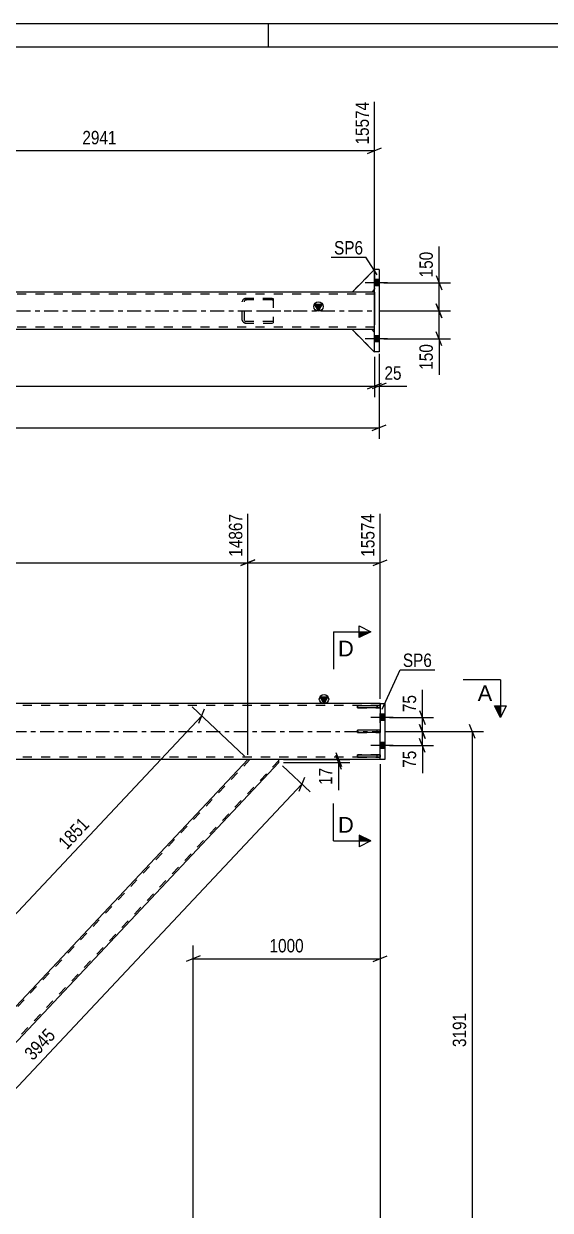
# Model space of a CAD drawing. Header units: millimetres. Extents: x -46 to 795, y -443 to 151.
# Drawn here: x 532.3 to 644.9, y -102.4 to 151.3 of the extents above; entities that cross this region are included whole.
import ezdxf

# ---------------------------------------------------------------- set-up
doc = ezdxf.new("R2010")
doc.units = ezdxf.units.MM
doc.linetypes.add('DXK_LINE_DOT2', pattern=[3.9198, 1.9599, -1.9599])
doc.linetypes.add('DXK_LINE_DOT3', pattern=[5.9187, 2.979, -0.9799, 0.9799, -0.9799])
doc.styles.add('Arial', font='ARIAL.TTF', dxfattribs={"height": 0.2})
doc.styles.add('Arial Narrow', font='ARIALN.TTF', dxfattribs={"height": 0.2})

# ---------------------------------------------------------------- blocks, each defined once
blk = doc.blocks.new('Unknown-761550593-1135')
at = {"color": 5, "linetype": 'Continuous'}
for p, q in [((794.69, 151.28), (-46.31, 151.28)), ((584.69, 146.28), (584.69, 151.28)), ((789.69, 146.28), (-41.31, 146.28))]:
    blk.add_line(p, q, dxfattribs=at)
blk = doc.blocks.new('Part-761550593-3169 - 3006')
at = {"color": 2, "linetype": 'Continuous'}
for p, q in [((608.54, 0.24), (603.74, 0.24)), ((603.74, -0.24), (603.74, 0.24)), ((608.54, 0.24), (608.54, -0.24)), ((608.54, -0.24), (603.74, -0.24))]:
    blk.add_line(p, q, dxfattribs=at)
at = {"color": 7, "linetype": 'DXK_LINE_DOT2'}
blk.add_line((607.94, -0.24), (607.94, 0.24), dxfattribs=at)
blk = doc.blocks.new('Part-761550593-3086 - 3006')
at = {"color": 7, "linetype": 'DXK_LINE_DOT2'}
for p, q in [((608.54, 0.24), (603.74, 0.24)), ((603.74, 0.24), (603.74, -0.24)), ((607.94, -0.24), (607.94, 0.24)), ((608.54, -0.24), (608.54, 0.24)), ((603.74, -0.24), (608.54, -0.24))]:
    blk.add_line(p, q, dxfattribs=at)
blk = doc.blocks.new('Part-761550593-3084 - 3006')
at = {"color": 7, "linetype": 'DXK_LINE_DOT2'}
for p, q in [((608.54, -5.02), (603.74, -5.02)), ((603.74, -5.02), (603.74, -5.5)), ((607.94, -5.5), (607.94, -5.02)), ((608.54, -5.5), (608.54, -5.02)), ((603.74, -5.5), (608.54, -5.5))]:
    blk.add_line(p, q, dxfattribs=at)
blk = doc.blocks.new('Part-761550593-3085 - 3006')
at = {"color": 7, "linetype": 'DXK_LINE_DOT2'}
for p, q in [((608.54, 5.5), (603.74, 5.5)), ((603.74, 5.5), (603.74, 5.02)), ((607.94, 5.5), (607.94, 5.02)), ((608.54, 5.02), (608.54, 5.5)), ((603.74, 5.02), (608.54, 5.02))]:
    blk.add_line(p, q, dxfattribs=at)
blk = doc.blocks.new('Part-761550593-3170 - 3006')
at = {"color": 2, "linetype": 'Continuous'}
for p, q in [((608.54, 5.5), (603.74, 5.5)), ((603.74, 5.02), (603.74, 5.5)), ((608.54, 5.5), (608.54, 5.02)), ((608.54, 5.02), (603.74, 5.02))]:
    blk.add_line(p, q, dxfattribs=at)
at = {"color": 7, "linetype": 'DXK_LINE_DOT2'}
blk.add_line((607.94, 5.02), (607.94, 5.5), dxfattribs=at)
blk = doc.blocks.new('Part-761550593-3171 - 3006')
at = {"color": 2, "linetype": 'Continuous'}
for p, q in [((603.74, -5.02), (608.54, -5.02)), ((603.74, -5.5), (603.74, -5.02)), ((608.54, -5.02), (608.54, -5.5)), ((608.54, -5.5), (603.74, -5.5))]:
    blk.add_line(p, q, dxfattribs=at)
at = {"color": 7, "linetype": 'DXK_LINE_DOT2'}
blk.add_line((607.94, -5.5), (607.94, -5.02), dxfattribs=at)
blk = doc.blocks.new('Part-761550593-3196 - 3006')
at = {"linetype": 'Continuous'}
blk.add_hatch(color=2, dxfattribs=at).paths.add_polyline_path([(596.54, 6), (595.74, 7.4), (597.34, 7.4)])
at = {"color": 2, "linetype": 'Continuous'}
for p, q in [((608.54, 6), (20.9, 6)), ((596.54, 6), (595.74, 7.4)), ((595.74, 7.4), (597.34, 7.4)), ((597.34, 7.4), (596.54, 6)), ((608.54, -6), (226.9, -6))]:
    blk.add_line(p, q, dxfattribs=at)
at = {"color": 7, "linetype": 'DXK_LINE_DOT2'}
for p, q in [((608.54, 5.52), (20.9, 5.52)), ((608.54, -6), (608.54, 6)), ((608.54, -5.52), (20.9, -5.52)), ((608.54, -6), (41.94, -6))]:
    blk.add_line(p, q, dxfattribs=at)
at = {"color": 7, "linetype": 'DXK_LINE_DOT3'}
blk.add_line((20.9, 0), (608.54, 0), dxfattribs=at)
at = {"color": 2, "linetype": 'Continuous'}
blk.add_circle((596.54, 6.9), 1, dxfattribs=at)
blk = doc.blocks.new('Part-761550593-3430 - 3006')
at = {"color": 2, "linetype": 'Continuous'}
for p, q in [((608.54, 6), (608.54, 5.5)), ((608.54, 6), (609.54, 6)), ((609.54, 6), (609.54, -6)), ((608.54, 5.02), (608.54, 0.24)), ((608.54, -5.02), (608.54, -0.24)), ((608.54, -6), (608.54, -5.5)), ((609.54, -6), (608.54, -6))]:
    blk.add_line(p, q, dxfattribs=at)
at = {"color": 7, "linetype": 'DXK_LINE_DOT2'}
for p, q in [((608.54, 6), (608.54, -0.24)), ((608.54, 5.5), (608.54, 5.02)), ((608.54, -0.24), (608.54, 0.24)), ((608.54, -5.5), (608.54, -5.02))]:
    blk.add_line(p, q, dxfattribs=at)
blk = doc.blocks.new('Part-761550593-3353 - 3006')
at = {"color": 7, "linetype": 'DXK_LINE_DOT2'}
for p, q in [((580.71, -6), (472.18, -121.41)), ((586.9, -6.19), (478.37, -121.6)), ((586.9, -6), (580.27, -6)), ((529.54, -59.95), (525.92, -63.8)), ((478.81, -121.6), (472.18, -121.6))]:
    blk.add_line(p, q, dxfattribs=at)
at = {"color": 2, "linetype": 'Continuous'}
for p, q in [((586.9, -6.66), (478.81, -121.6)), ((580.27, -6), (529.54, -59.95)), ((586.9, -6.66), (586.9, -6)), ((525.92, -63.8), (472.18, -120.94)), ((472.18, -121.6), (472.18, -120.94))]:
    blk.add_line(p, q, dxfattribs=at)
blk = doc.blocks.new('Bolt-761550593-3436 - 3006')
at = {"linetype": 'Continuous'}
for points in [[(608.54, 3.66), (608.54, 2.34), (609.54, 2.34), (609.54, 3.66)], [(608.54, 3.66), (608.54, 2.34), (609.54, 2.34), (609.54, 3.66)], [(608.54, -2.34), (608.54, -3.66), (609.54, -3.66), (609.54, -2.34)], [(608.54, -2.34), (608.54, -3.66), (609.54, -3.66), (609.54, -2.34)]]:
    blk.add_hatch(color=1, dxfattribs=at).paths.add_polyline_path(points)
at = {"color": 1, "linetype": 'Continuous'}
for p, q in [((611.3, 3), (606.54, 3)), ((611.3, 3), (606.54, 3)), ((609.54, 3.66), (608.54, 3.66)), ((609.54, 3.66), (608.54, 3.66)), ((609.54, 2.34), (608.54, 2.34)), ((609.54, 2.34), (608.54, 2.34)), ((609.54, -2.34), (608.54, -2.34)), ((609.54, -2.34), (608.54, -2.34)), ((611.3, -3), (606.54, -3)), ((611.3, -3), (606.54, -3)), ((609.54, -3.66), (608.54, -3.66)), ((609.54, -3.66), (608.54, -3.66))]:
    blk.add_line(p, q, dxfattribs=at)
blk = doc.blocks.new('Part-761550593-5011 - 4923')
at = {"color": 7, "linetype": 'DXK_LINE_DOT2'}
for p, q in [((602.54, 93.93), (607.34, 98.73)), ((607.34, 98.73), (607.34, 94.53)), ((606.74, 93.93), (602.54, 93.93)), ((607.34, 94.53), (606.74, 93.93))]:
    blk.add_line(p, q, dxfattribs=at)
blk = doc.blocks.new('Part-761550593-5070 - 4923')
at = {"color": 7, "linetype": 'DXK_LINE_DOT2'}
for p, q in [((579.14, 92.18), (579.07, 91.93)), ((579.07, 87.93), (579.07, 91.93)), ((579.51, 91.93), (579.54, 92.05)), ((579.51, 87.93), (579.51, 91.93)), ((585.44, 92.57), (579.6, 92.57)), ((585.44, 92.25), (579.6, 92.25)), ((579.95, 92.57), (579.61, 92.52)), ((579.78, 92.23), (579.95, 92.25)), ((585.44, 92.57), (585.7, 92.53)), ((585.44, 92.25), (585.61, 92.23)), ((585.61, 92.23), (585.7, 92.18)), ((585.7, 92.53), (585.7, 87.33)), ((579.07, 87.93), (579.14, 87.69)), ((579.54, 87.81), (579.51, 87.93)), ((585.44, 87.61), (579.6, 87.61)), ((579.6, 87.29), (585.44, 87.29)), ((579.61, 87.34), (579.95, 87.29)), ((579.95, 87.61), (579.78, 87.64)), ((585.61, 87.64), (585.44, 87.61)), ((585.44, 87.29), (585.7, 87.33)), ((585.7, 87.68), (585.61, 87.64))]:
    blk.add_line(p, q, dxfattribs=at)
at = {"color": 7, "linetype": 'DXK_LINE_DOT3'}
blk.add_line((582.34, 89.93), (589.55, 89.93), dxfattribs=at)
at = {"color": 7, "linetype": 'DXK_LINE_DOT2'}
for centre, radius, start, end in [((579.81, 91.75), 0.802, 104.5547, 147.5895), ((579.88, 91.84), 0.401, 104.5547, 147.5895), ((579.81, 88.12), 0.802, 212.4105, 255.4453), ((579.88, 88.02), 0.401, 212.4105, 255.4453)]:
    blk.add_arc(centre, radius, start, end, dxfattribs=at)
blk = doc.blocks.new('Part-761550593-5023 - 4923')
at = {"linetype": 'Continuous'}
blk.add_hatch(color=2, dxfattribs=at).paths.add_polyline_path([(595.34, 89.93), (594.54, 91.33), (596.14, 91.33)])
at = {"color": 2, "linetype": 'Continuous'}
for p, q in [((602.54, 93.93), (497.09, 93.93)), ((607.34, 93.93), (606.74, 93.93)), ((595.34, 89.93), (594.54, 91.33)), ((594.54, 91.33), (596.14, 91.33)), ((596.14, 91.33), (595.34, 89.93)), ((607.34, 92.97), (607.34, 86.89)), ((607.34, 85.93), (27.7, 85.93))]:
    blk.add_line(p, q, dxfattribs=at)
at = {"color": 7, "linetype": 'DXK_LINE_DOT2'}
for p, q in [((606.74, 93.93), (602.54, 93.93)), ((607.34, 93.93), (607.34, 92.97)), ((607.34, 93.93), (607.34, 93.65)), ((607.34, 93.45), (27.7, 93.45)), ((607.34, 86.41), (27.7, 86.41)), ((607.34, 85.93), (607.34, 86.89))]:
    blk.add_line(p, q, dxfattribs=at)
at = {"color": 7, "linetype": 'DXK_LINE_DOT3'}
blk.add_line((27.7, 89.93), (607.34, 89.93), dxfattribs=at)
at = {"color": 2, "linetype": 'Continuous'}
blk.add_circle((595.34, 90.83), 1, dxfattribs=at)
blk = doc.blocks.new('Part-761550593-5033 - 4923')
at = {"color": 2, "linetype": 'Continuous'}
for p, q in [((606.74, 85.9), (602.54, 85.9)), ((602.54, 85.9), (607.34, 81.1)), ((607.34, 85.3), (606.74, 85.9)), ((607.34, 81.13), (607.34, 81.1))]:
    blk.add_line(p, q, dxfattribs=at)
at = {"color": 7, "linetype": 'DXK_LINE_DOT2'}
blk.add_line((607.34, 81.1), (607.34, 85.3), dxfattribs=at)
blk = doc.blocks.new('Bolt-761550593-5067 - 4923')
at = {"linetype": 'Continuous'}
for points in [[(607.34, 96.59), (607.34, 95.27), (608.34, 95.27), (608.34, 96.59)], [(607.34, 96.59), (607.34, 95.27), (608.34, 95.27), (608.34, 96.59)], [(607.34, 84.59), (607.34, 83.27), (608.34, 83.27), (608.34, 84.59)], [(607.34, 84.59), (607.34, 83.27), (608.34, 83.27), (608.34, 84.59)]]:
    blk.add_hatch(color=1, dxfattribs=at).paths.add_polyline_path(points)
at = {"color": 1, "linetype": 'Continuous'}
for p, q in [((608.34, 96.59), (607.34, 96.59)), ((608.34, 96.59), (607.34, 96.59)), ((610.1, 95.93), (605.34, 95.93)), ((610.1, 95.93), (605.34, 95.93)), ((608.34, 95.27), (607.34, 95.27)), ((608.34, 95.27), (607.34, 95.27)), ((610.1, 83.93), (605.34, 83.93)), ((610.1, 83.93), (605.34, 83.93)), ((608.34, 84.59), (607.34, 84.59)), ((608.34, 84.59), (607.34, 84.59)), ((608.34, 83.27), (607.34, 83.27)), ((608.34, 83.27), (607.34, 83.27))]:
    blk.add_line(p, q, dxfattribs=at)
blk = doc.blocks.new('Part-761550593-5030 - 4923')
at = {"color": 7, "linetype": 'DXK_LINE_DOT2'}
for p, q in [((606.74, 85.9), (602.54, 85.9)), ((602.54, 85.9), (607.34, 81.1)), ((607.34, 85.3), (606.74, 85.9)), ((607.34, 81.1), (607.34, 85.3))]:
    blk.add_line(p, q, dxfattribs=at)
blk = doc.blocks.new('Part-761550593-5036 - 4923')
at = {"color": 7, "linetype": 'DXK_LINE_DOT2'}
for p, q in [((606.74, 85.9), (602.54, 85.9)), ((602.54, 85.9), (607.34, 81.1)), ((607.34, 85.3), (606.74, 85.9)), ((607.34, 81.1), (607.34, 85.3))]:
    blk.add_line(p, q, dxfattribs=at)
blk = doc.blocks.new('Part-761550593-5039 - 4923')
at = {"color": 7, "linetype": 'DXK_LINE_DOT2'}
for p, q in [((602.54, 93.93), (607.34, 98.73)), ((607.34, 98.73), (607.34, 94.53)), ((606.74, 93.93), (602.54, 93.93)), ((607.34, 94.53), (606.74, 93.93))]:
    blk.add_line(p, q, dxfattribs=at)
blk = doc.blocks.new('Part-761550593-5042 - 4923')
at = {"color": 2, "linetype": 'Continuous'}
for p, q in [((602.54, 93.93), (607.34, 98.73)), ((606.74, 93.93), (602.54, 93.93)), ((607.34, 94.53), (606.74, 93.93))]:
    blk.add_line(p, q, dxfattribs=at)
at = {"color": 7, "linetype": 'DXK_LINE_DOT2'}
blk.add_line((607.34, 94.53), (607.34, 98.73), dxfattribs=at)
blk = doc.blocks.new('Part-761550593-5095 - 4923')
at = {"color": 2, "linetype": 'Continuous'}
for p, q in [((607.34, 81.13), (607.34, 98.73)), ((608.34, 98.73), (607.34, 98.73)), ((608.34, 98.73), (608.34, 81.13)), ((608.34, 81.13), (607.34, 81.13))]:
    blk.add_line(p, q, dxfattribs=at)
blk = doc.blocks.new('StraightDimension-761550593-4233 - 3006')
at = {"color": 7, "linetype": 'Continuous'}
for p, q in [((610.54, 3), (619.99, 3)), ((616.99, 4.5), (618.19, 1.5)), ((617.59, 0), (617.59, 3)), ((609.54, 0), (619.99, 0)), ((618.19, -1.5), (616.99, 1.5))]:
    blk.add_line(p, q, dxfattribs=at)
at = {"color": 0}
blk.add_wipeout([(616.84, 8.38), (612.64, 8.38), (612.64, 3.52), (616.84, 3.52)], dxfattribs=at)
at = {"color": 7, "linetype": 'Continuous'}
blk.add_line((617.59, 3), (617.59, 8.91), dxfattribs=at)
blk.add_line((617.59, 3), (617.59, 8.91), dxfattribs=at)
at = {"color": 3, "style": 'Arial Narrow'}
blk.add_text('75', height=2.863, rotation=90.0002, dxfattribs=at).set_placement((616.24, 4.13))
blk = doc.blocks.new('StraightDimension-761550593-4285 - 3006')
at = {"color": 7, "linetype": 'Continuous'}
for p, q in [((608.54, -7), (608.54, -50.98)), ((570.04, -47.98), (567.04, -49.18)), ((568.54, -120.6), (568.54, -45.73)), ((607.04, -49.18), (610.04, -47.98)), ((568.54, -48.58), (608.54, -48.58))]:
    blk.add_line(p, q, dxfattribs=at)
at = {"color": 0}
blk.add_wipeout([(592.8, -47.83), (592.8, -43.63), (584.29, -43.63), (584.29, -47.83)], dxfattribs=at)
at = {"color": 3, "style": 'Arial Narrow'}
blk.add_text('1000', height=2.863, dxfattribs=at).set_placement((584.89, -47.23))
blk = doc.blocks.new('StraightDimension-761550593-4250 - 3006')
at = {"color": 7, "linetype": 'Continuous'}
for p, q in [((609.54, 0), (619.99, 0)), ((616.99, 1.5), (618.19, -1.5)), ((617.59, -3), (617.59, 0)), ((618.19, -4.5), (616.99, -1.5)), ((610.54, -3), (619.99, -3))]:
    blk.add_line(p, q, dxfattribs=at)
at = {"color": 0}
blk.add_wipeout([(616.84, -3.53), (612.64, -3.53), (612.64, -8.38), (616.84, -8.38)], dxfattribs=at)
at = {"color": 7, "linetype": 'Continuous'}
blk.add_line((617.59, -3), (617.59, -8.91), dxfattribs=at)
blk.add_line((617.59, -3), (617.59, -8.91), dxfattribs=at)
at = {"color": 3, "style": 'Arial Narrow'}
blk.add_text('75', height=2.863, rotation=90.0002, dxfattribs=at).set_placement((616.24, -7.78))
blk = doc.blocks.new('StraightDimension-761550593-4347 - 3006')
at = {"color": 7, "linetype": 'Continuous'}
for p, q in [((587.63, -7.35), (593.57, -12.93)), ((591.23, -12.79), (592.41, -9.78)), ((483.73, -126.23), (591.82, -11.29)), ((479.53, -122.29), (485.47, -127.87)), ((484.32, -124.72), (483.14, -127.73))]:
    blk.add_line(p, q, dxfattribs=at)
at = {"color": 0}
blk.add_wipeout([(540.14, -65.14), (537.08, -62.27), (531.25, -68.47), (534.31, -71.34)], dxfattribs=at)
at = {"color": 3, "style": 'Arial Narrow'}
blk.add_text('3945', height=2.863, rotation=46.7591, dxfattribs=at).set_placement((534.28, -70.5))
blk = doc.blocks.new('StraightDimension-761550593-4633 - 3006')
at = {"color": 7, "linetype": 'Continuous'}
for p, q in [((599.05, -4.5), (600.25, -7.5)), ((587.9, -6), (602.05, -6)), ((587.9, -6.66), (602.05, -6.66)), ((600.25, -8.16), (599.05, -5.16)), ((599.65, -6.66), (599.65, -6))]:
    blk.add_line(p, q, dxfattribs=at)
at = {"color": 0}
blk.add_wipeout([(598.9, -7.19), (594.7, -7.19), (594.7, -12.04), (598.9, -12.04)], dxfattribs=at)
at = {"color": 7, "linetype": 'Continuous'}
blk.add_line((599.65, -6.66), (599.65, -12.57), dxfattribs=at)
blk.add_line((599.65, -6.66), (599.65, -12.57), dxfattribs=at)
at = {"color": 3, "style": 'Arial Narrow'}
blk.add_text('17', height=2.863, rotation=90.0002, dxfattribs=at).set_placement((598.3, -11.44))
blk = doc.blocks.new('StraightDimension-761550593-4593 - 3006')
at = {"color": 7, "linetype": 'Continuous'}
blk.add_line((608.54, -7), (608.54, -173.22), dxfattribs=at)
blk = doc.blocks.new('StraightDimension-761550593-4663 - 3006')
at = {"color": 7, "linetype": 'Continuous'}
for p, q in [((579.54, -5.31), (568.31, 5.25)), ((519.66, -50.65), (570.39, 3.3)), ((569.8, 1.79), (570.98, 4.8)), ((528.81, -59.26), (517.58, -48.7)), ((520.25, -49.15), (519.07, -52.15))]:
    blk.add_line(p, q, dxfattribs=at)
at = {"color": 0}
blk.add_wipeout([(547.39, -20.06), (544.33, -17.19), (538.5, -23.39), (541.56, -26.26)], dxfattribs=at)
at = {"color": 3, "style": 'Arial Narrow'}
blk.add_text('1851', height=2.863, rotation=46.7591, dxfattribs=at).set_placement((541.53, -25.42))
blk = doc.blocks.new('StraightDimension-761550593-11426 - 3006')
at = {"color": 7, "linetype": 'Continuous'}
for p, q in [((580.27, -5), (580.27, 46.49)), ((608.54, 7), (608.54, 46.49)), ((581.77, 36.65), (578.77, 35.45)), ((580.27, 36.05), (608.54, 36.05)), ((607.04, 35.45), (610.04, 36.65))]:
    blk.add_line(p, q, dxfattribs=at)
at = {"color": 0, "linetype": 'Continuous'}
blk.add_wipeout([(607.94, 47.09), (603.74, 47.09), (603.74, 36.75), (607.94, 36.75)], dxfattribs=at)
at = {"color": 3, "linetype": 'Continuous', "style": 'Arial Narrow'}
blk.add_text('15574', height=2.863, rotation=90.0002, dxfattribs=at).set_placement((607.34, 37.35))
blk = doc.blocks.new('StraightDimension-761550593-11427 - 3006')
at = {"color": 7, "linetype": 'Continuous'}
for p, q in [((472.18, -5), (472.18, 46.49)), ((580.27, -5), (580.27, 46.49)), ((473.68, 36.65), (470.68, 35.45)), ((472.18, 36.05), (580.27, 36.05)), ((578.77, 35.45), (581.77, 36.65))]:
    blk.add_line(p, q, dxfattribs=at)
at = {"color": 0, "linetype": 'Continuous'}
blk.add_wipeout([(579.67, 47.09), (575.47, 47.09), (575.47, 36.75), (579.67, 36.75)], dxfattribs=at)
at = {"color": 3, "linetype": 'Continuous', "style": 'Arial Narrow'}
blk.add_text('14867', height=2.863, rotation=90.0002, dxfattribs=at).set_placement((579.07, 37.35))
blk = doc.blocks.new('StraightDimension-761550593-14853 - 3006')
at = {"color": 7, "linetype": 'Continuous'}
for p, q in [((609.54, 0), (630.68, 0)), ((628.88, -1.5), (627.68, 1.5)), ((628.28, -127.63), (628.28, 0)), ((627.68, -126.13), (628.88, -129.13)), ((569.54, -127.63), (630.68, -127.63))]:
    blk.add_line(p, q, dxfattribs=at)
at = {"color": 0}
blk.add_wipeout([(627.53, -59.56), (623.33, -59.56), (623.33, -68.07), (627.53, -68.07)], dxfattribs=at)
at = {"color": 3, "style": 'Arial Narrow'}
blk.add_text('3191', height=2.863, rotation=90.0002, dxfattribs=at).set_placement((626.93, -67.47))
blk = doc.blocks.new('StraightDimension-761550593-5156 - 4923')
at = {"color": 7, "linetype": 'Continuous'}
for p, q in [((620.56, 97.43), (621.76, 94.43)), ((609.34, 95.93), (623.56, 95.93)), ((621.16, 89.93), (621.16, 95.93)), ((621.76, 88.43), (620.56, 91.43)), ((608.34, 89.93), (623.56, 89.93))]:
    blk.add_line(p, q, dxfattribs=at)
at = {"color": 0}
blk.add_wipeout([(620.41, 103.14), (616.21, 103.14), (616.21, 96.46), (620.41, 96.46)], dxfattribs=at)
at = {"color": 7, "linetype": 'Continuous'}
blk.add_line((621.16, 95.93), (621.16, 103.67), dxfattribs=at)
blk.add_line((621.16, 95.93), (621.16, 103.67), dxfattribs=at)
at = {"color": 3, "style": 'Arial Narrow'}
blk.add_text('150', height=2.863, rotation=90.0002, dxfattribs=at).set_placement((619.81, 97.06))
blk = doc.blocks.new('StraightDimension-761550593-5165 - 4923')
at = {"color": 7, "linetype": 'Continuous'}
for p, q in [((620.56, 91.43), (621.76, 88.43)), ((608.34, 89.93), (623.56, 89.93)), ((621.16, 83.93), (621.16, 89.93)), ((609.34, 83.93), (623.56, 83.93)), ((621.76, 82.43), (620.56, 85.43))]:
    blk.add_line(p, q, dxfattribs=at)
at = {"color": 0}
blk.add_wipeout([(620.41, 83.41), (616.21, 83.41), (616.21, 76.72), (620.41, 76.72)], dxfattribs=at)
at = {"color": 7, "linetype": 'Continuous'}
blk.add_line((621.16, 83.93), (621.16, 76.2), dxfattribs=at)
blk.add_line((621.16, 83.93), (621.16, 76.2), dxfattribs=at)
at = {"color": 3, "style": 'Arial Narrow'}
blk.add_text('150', height=2.863, rotation=90.0002, dxfattribs=at).set_placement((619.81, 77.32))
blk = doc.blocks.new('StraightDimension-761550593-12914 - 4923')
at = {"color": 7, "linetype": 'Continuous'}
for p, q in [((489.69, 95.39), (489.69, 134.6)), ((607.34, 94.93), (607.34, 134.6)), ((491.19, 124.76), (488.19, 123.56)), ((605.84, 123.56), (608.84, 124.76)), ((489.69, 124.16), (607.34, 124.16))]:
    blk.add_line(p, q, dxfattribs=at)
at = {"color": 0, "linetype": 'Continuous'}
blk.add_wipeout([(606.74, 135.2), (602.54, 135.2), (602.54, 124.86), (606.74, 124.86)], dxfattribs=at)
at = {"color": 0}
blk.add_wipeout([(552.77, 124.91), (552.77, 129.11), (544.26, 129.11), (544.26, 124.91)], dxfattribs=at)
at = {"color": 3, "linetype": 'Continuous', "style": 'Arial Narrow'}
blk.add_text('15574', height=2.863, rotation=90.0002, dxfattribs=at).set_placement((606.14, 125.46))
at = {"color": 3, "style": 'Arial Narrow'}
blk.add_text('2941', height=2.863, dxfattribs=at).set_placement((544.86, 125.51))
blk = doc.blocks.new('StraightDimension-761550593-13074 - 4923')
at = {"color": 7, "linetype": 'Continuous'}
for p, q in [((607.34, 80.1), (607.34, 71.43)), ((608.34, 80.13), (608.34, 71.43)), ((605.84, 73.23), (608.84, 74.43)), ((609.84, 74.43), (606.84, 73.23)), ((607.34, 73.83), (608.34, 73.83))]:
    blk.add_line(p, q, dxfattribs=at)
at = {"color": 0}
blk.add_wipeout([(613.72, 74.58), (613.72, 78.78), (608.87, 78.78), (608.87, 74.58)], dxfattribs=at)
at = {"color": 7, "linetype": 'Continuous'}
blk.add_line((608.34, 73.83), (614.25, 73.83), dxfattribs=at)
blk.add_line((608.34, 73.83), (614.25, 73.83), dxfattribs=at)
at = {"color": 3, "style": 'Arial Narrow'}
blk.add_text('25', height=2.863, dxfattribs=at).set_placement((609.47, 75.18))
blk = doc.blocks.new('StraightDimension-761550593-13075 - 4923')
at = {"color": 7, "linetype": 'Continuous'}
for p, q in [((607.34, 80.1), (607.34, 71.43)), ((14.8, 73.83), (607.34, 73.83)), ((605.84, 73.23), (608.84, 74.43))]:
    blk.add_line(p, q, dxfattribs=at)
blk = doc.blocks.new('StraightDimension-761550593-13129 - 4923')
at = {"color": 7, "linetype": 'Continuous'}
for p, q in [((608.34, 80.73), (608.34, 62.52)), ((13.8, 64.92), (608.34, 64.92)), ((606.84, 64.32), (609.84, 65.52))]:
    blk.add_line(p, q, dxfattribs=at)
blk = doc.blocks.new('Mark-761550593-3426 - 3006')
at = {"color": 0}
blk.add_wipeout([(619.62, 13.78), (619.62, 16.78), (613.41, 16.78), (613.41, 13.78)], dxfattribs=at)
blk.add_wipeout([(619.62, 13.78), (619.62, 16.78), (613.41, 16.78), (613.41, 13.78)], dxfattribs=at)
at = {"color": 30, "linetype": 'Continuous'}
for p, q in [((608.99, 4.77), (612.81, 13.18)), ((612.81, 13.18), (620.22, 13.18))]:
    blk.add_line(p, q, dxfattribs=at)
at = {"color": 3, "style": 'Arial Narrow'}
blk.add_text('SP6', height=2.863, dxfattribs=at).set_placement((613.41, 13.78))
blk = doc.blocks.new('SectionMark-761550593-4719 - 3006')
at = {"color": 6, "linetype": 'Continuous'}
for p in [(634.27, 11), (635.52, 5.5)]:
    blk.add_line(p, (634.27, 3), dxfattribs=at)
at = {"color": 0, "linetype": 'Continuous'}
blk.add_wipeout([(632.52, 6.5), (632.52, 10), (629.41, 10), (629.41, 6.5)], dxfattribs=at)
at = {"linetype": 'Continuous'}
blk.add_hatch(color=6, dxfattribs=at).paths.add_polyline_path([(633.02, 5.5), (634.27, 5.5), (634.27, 3)])
at = {"color": 6, "linetype": 'Continuous'}
for p, q in [((634.27, 11), (626.27, 11)), ((633.02, 5.5), (635.52, 5.5)), ((634.27, 3), (633.02, 5.5))]:
    blk.add_line(p, q, dxfattribs=at)
at = {"color": 3, "linetype": 'Continuous', "style": 'Arial'}
blk.add_text('A', height=3.34, dxfattribs=at).set_placement((629.41, 6.5))
blk = doc.blocks.new('SectionMark-761550593-15883 - 3006')
at = {"color": 6, "linetype": 'Continuous'}
for p, q in [((598.54, 21.3), (606.54, 21.3)), ((604.04, 22.55), (606.54, 21.3)), ((598.54, -23.39), (606.54, -23.39)), ((606.54, -23.39), (604.04, -24.64))]:
    blk.add_line(p, q, dxfattribs=at)
at = {"color": 0, "linetype": 'Continuous'}
for points in [[(602.91, 16.05), (602.91, 19.55), (599.54, 19.55), (599.54, 16.05)], [(602.91, -21.64), (602.91, -18.14), (599.54, -18.14), (599.54, -21.64)]]:
    blk.add_wipeout(points, dxfattribs=at)
at = {"linetype": 'Continuous'}
for points in [[(604.04, 20.05), (604.04, 21.3), (606.54, 21.3)], [(604.04, -23.39), (604.04, -22.14), (606.54, -23.39)]]:
    blk.add_hatch(color=6, dxfattribs=at).paths.add_polyline_path(points)
at = {"color": 6, "linetype": 'Continuous'}
for p, q in [((598.54, 21.3), (598.54, 13.3)), ((604.04, 20.05), (604.04, 22.55)), ((606.54, 21.3), (604.04, 20.05)), ((598.54, -23.39), (598.54, -15.39)), ((606.54, -23.39), (604.04, -22.14)), ((604.04, -22.14), (604.04, -24.64))]:
    blk.add_line(p, q, dxfattribs=at)
at = {"color": 3, "linetype": 'Continuous', "style": 'Arial'}
for p in [(599.54, 16.05), (599.54, -21.64)]:
    blk.add_text('D', height=3.34, dxfattribs=at).set_placement(p)
blk = doc.blocks.new('Mark-761550593-5091 - 4923')
at = {"color": 0}
blk.add_wipeout([(604.9, 101.96), (604.9, 104.96), (598.69, 104.96), (598.69, 101.96)], dxfattribs=at)
blk.add_wipeout([(604.9, 101.96), (604.9, 104.96), (598.69, 104.96), (598.69, 101.96)], dxfattribs=at)
at = {"color": 30, "linetype": 'Continuous'}
for p in [(598.09, 101.36), (607.92, 97.6)]:
    blk.add_line(p, (605.5, 101.36), dxfattribs=at)
at = {"color": 3, "style": 'Arial Narrow'}
blk.add_text('SP6', height=2.863, dxfattribs=at).set_placement((598.69, 101.96))

msp = doc.modelspace()

# ---------------------------------------------------------------- block references
for name in ['Unknown-761550593-1135', 'Part-761550593-5011 - 4923', 'Part-761550593-5039 - 4923', 'Part-761550593-5042 - 4923', 'Bolt-761550593-5067 - 4923', 'Part-761550593-5095 - 4923', 'Part-761550593-5023 - 4923', 'Part-761550593-5070 - 4923', 'Part-761550593-5033 - 4923', 'Part-761550593-5030 - 4923', 'Part-761550593-5036 - 4923', 'Part-761550593-3196 - 3006', 'Part-761550593-3085 - 3006', 'Part-761550593-3170 - 3006', 'Part-761550593-3430 - 3006', 'Bolt-761550593-3436 - 3006', 'Part-761550593-3169 - 3006', 'Part-761550593-3086 - 3006', 'Part-761550593-3084 - 3006', 'Part-761550593-3171 - 3006', 'Part-761550593-3353 - 3006']:
    msp.add_blockref(name, (0, 0))

# ---------------------------------------------------------------- next in the draw order: block references
for name in ['StraightDimension-761550593-5156 - 4923', 'StraightDimension-761550593-4233 - 3006', 'StraightDimension-761550593-4285 - 3006']:
    msp.add_blockref(name, (0, 0))

# ---------------------------------------------------------------- next in the draw order: block references
for name in ['StraightDimension-761550593-12914 - 4923', 'StraightDimension-761550593-5165 - 4923', 'StraightDimension-761550593-4250 - 3006', 'StraightDimension-761550593-4347 - 3006']:
    msp.add_blockref(name, (0, 0))

# ---------------------------------------------------------------- next in the draw order: block references
for name in ['Mark-761550593-5091 - 4923', 'StraightDimension-761550593-13074 - 4923', 'StraightDimension-761550593-4633 - 3006']:
    msp.add_blockref(name, (0, 0))

# ---------------------------------------------------------------- next in the draw order: block references
for name in ['StraightDimension-761550593-13075 - 4923', 'StraightDimension-761550593-4593 - 3006']:
    msp.add_blockref(name, (0, 0))

# ---------------------------------------------------------------- next in the draw order: block references
for name in ['StraightDimension-761550593-13129 - 4923', 'StraightDimension-761550593-4663 - 3006']:
    msp.add_blockref(name, (0, 0))

# ---------------------------------------------------------------- next in the draw order: block references
msp.add_blockref('StraightDimension-761550593-11426 - 3006', (0, 0))

# ---------------------------------------------------------------- next in the draw order: block references
for name in ['StraightDimension-761550593-11427 - 3006', 'Mark-761550593-3426 - 3006']:
    msp.add_blockref(name, (0, 0))

# ---------------------------------------------------------------- next in the draw order: block references
for name in ['SectionMark-761550593-4719 - 3006', 'StraightDimension-761550593-14853 - 3006']:
    msp.add_blockref(name, (0, 0))

# ---------------------------------------------------------------- next in the draw order: block references
msp.add_blockref('SectionMark-761550593-15883 - 3006', (0, 0))

doc.saveas('drawing.dxf')
